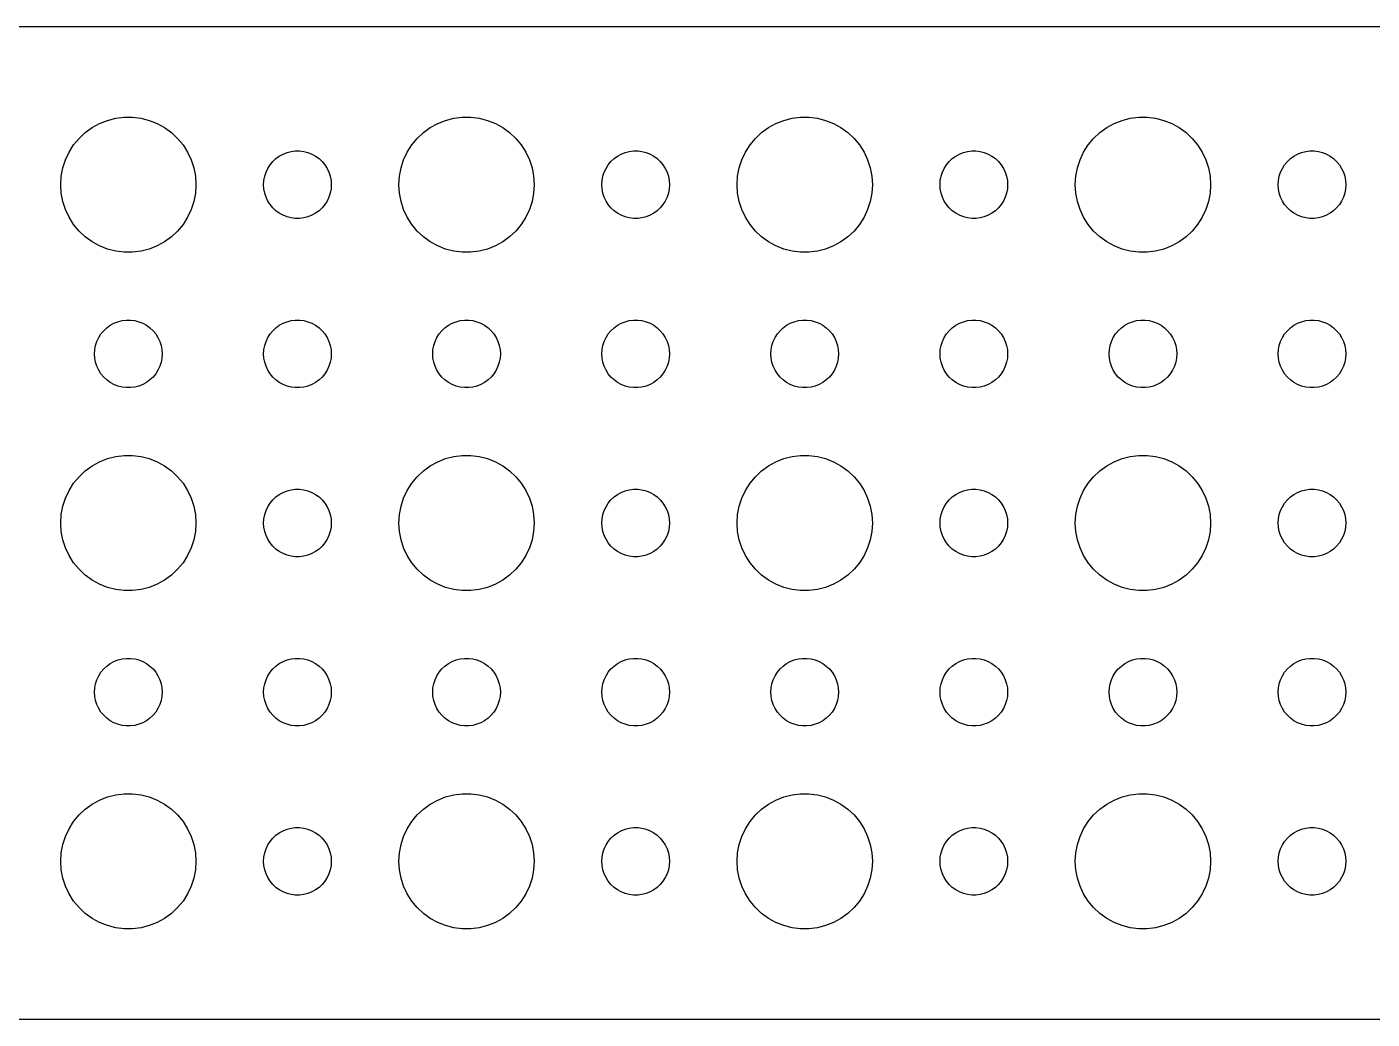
# Model space of a CAD drawing. Extents: x -112 to 112, y -22 to 22.
# Drawn here: x -4.5 to 55.2, y -22 to 22 of the extents above; entities that cross this region are included whole.
import ezdxf

# ---------------------------------------------------------------- set-up
doc = ezdxf.new("R2010")
doc.units = 0
doc.layers.get('0').update_dxf_attribs({"linetype": 'CONTINUOUS'})

msp = doc.modelspace()

# ---------------------------------------------------------------- linework, layer by layer
for points in [[(107, 21.997), (-107, 21.997)], [(-107, -21.997), (107, -21.997)]]:
    msp.add_lwpolyline(points)
for points in [[(-0.188372, 12.0059), (-0.562144, 12.0531), (-0.927051, 12.1468), (-1.27734, 12.2855), (-1.60748, 12.467), (-1.91227, 12.6885), (-2.18691, 12.9464), (-2.42705, 13.2366), (-2.62892, 13.5547), (-2.78933, 13.8956), (-2.90575, 14.2539), (-2.97634, 14.624), (-3, 15), (-2.97634, 15.376), (-2.90575, 15.7461), (-2.78933, 16.1044), (-2.62892, 16.4453), (-2.42705, 16.7634), (-2.18691, 17.0536), (-1.91227, 17.3115), (-1.60748, 17.533), (-1.27734, 17.7145), (-0.927051, 17.8532), (-0.562144, 17.9469), (-0.188372, 17.9941), (0.188372, 17.9941), (0.562144, 17.9469), (0.927051, 17.8532), (1.27734, 17.7145), (1.60748, 17.533), (1.91227, 17.3115), (2.18691, 17.0536), (2.42705, 16.7634), (2.62892, 16.4453), (2.78933, 16.1044), (2.90575, 15.7461), (2.97634, 15.376), (3, 15), (2.97634, 14.624), (2.90575, 14.2539), (2.78933, 13.8956), (2.62892, 13.5547), (2.42705, 13.2366), (2.18691, 12.9464), (1.91227, 12.6885), (1.60748, 12.467), (1.27734, 12.2855), (0.927051, 12.1468), (0.562144, 12.0531), (0.188372, 12.0059)], [(14.8116, 12.0059), (14.4379, 12.0531), (14.0729, 12.1468), (13.7227, 12.2855), (13.3925, 12.467), (13.0877, 12.6885), (12.8131, 12.9464), (12.5729, 13.2366), (12.3711, 13.5547), (12.2107, 13.8956), (12.0943, 14.2539), (12.0237, 14.624), (12, 15), (12.0237, 15.376), (12.0943, 15.7461), (12.2107, 16.1044), (12.3711, 16.4453), (12.5729, 16.7634), (12.8131, 17.0536), (13.0877, 17.3115), (13.3925, 17.533), (13.7227, 17.7145), (14.0729, 17.8532), (14.4379, 17.9469), (14.8116, 17.9941), (15.1884, 17.9941), (15.5621, 17.9469), (15.9271, 17.8532), (16.2773, 17.7145), (16.6075, 17.533), (16.9123, 17.3115), (17.1869, 17.0536), (17.4271, 16.7634), (17.6289, 16.4453), (17.7893, 16.1044), (17.9057, 15.7461), (17.9763, 15.376), (18, 15), (17.9763, 14.624), (17.9057, 14.2539), (17.7893, 13.8956), (17.6289, 13.5547), (17.4271, 13.2366), (17.1869, 12.9464), (16.9123, 12.6885), (16.6075, 12.467), (16.2773, 12.2855), (15.9271, 12.1468), (15.5621, 12.0531), (15.1884, 12.0059)], [(29.8116, 12.0059), (29.4379, 12.0531), (29.0729, 12.1468), (28.7227, 12.2855), (28.3925, 12.467), (28.0877, 12.6885), (27.8131, 12.9464), (27.5729, 13.2366), (27.3711, 13.5547), (27.2107, 13.8956), (27.0943, 14.2539), (27.0237, 14.624), (27, 15), (27.0237, 15.376), (27.0943, 15.7461), (27.2107, 16.1044), (27.3711, 16.4453), (27.5729, 16.7634), (27.8131, 17.0536), (28.0877, 17.3115), (28.3925, 17.533), (28.7227, 17.7145), (29.0729, 17.8532), (29.4379, 17.9469), (29.8116, 17.9941), (30.1884, 17.9941), (30.5621, 17.9469), (30.9271, 17.8532), (31.2773, 17.7145), (31.6075, 17.533), (31.9123, 17.3115), (32.1869, 17.0536), (32.4271, 16.7634), (32.6289, 16.4453), (32.7893, 16.1044), (32.9057, 15.7461), (32.9763, 15.376), (33, 15), (32.9763, 14.624), (32.9057, 14.2539), (32.7893, 13.8956), (32.6289, 13.5547), (32.4271, 13.2366), (32.1869, 12.9464), (31.9123, 12.6885), (31.6075, 12.467), (31.2773, 12.2855), (30.9271, 12.1468), (30.5621, 12.0531), (30.1884, 12.0059)], [(44.8116, 12.0059), (44.4379, 12.0531), (44.0729, 12.1468), (43.7227, 12.2855), (43.3925, 12.467), (43.0877, 12.6885), (42.8131, 12.9464), (42.5729, 13.2366), (42.3711, 13.5547), (42.2107, 13.8956), (42.0943, 14.2539), (42.0237, 14.624), (42, 15), (42.0237, 15.376), (42.0943, 15.7461), (42.2107, 16.1044), (42.3711, 16.4453), (42.5729, 16.7634), (42.8131, 17.0536), (43.0877, 17.3115), (43.3925, 17.533), (43.7227, 17.7145), (44.0729, 17.8532), (44.4379, 17.9469), (44.8116, 17.9941), (45.1884, 17.9941), (45.5621, 17.9469), (45.9271, 17.8532), (46.2773, 17.7145), (46.6075, 17.533), (46.9123, 17.3115), (47.1869, 17.0536), (47.4271, 16.7634), (47.6289, 16.4453), (47.7893, 16.1044), (47.9057, 15.7461), (47.9763, 15.376), (48, 15), (47.9763, 14.624), (47.9057, 14.2539), (47.7893, 13.8956), (47.6289, 13.5547), (47.4271, 13.2366), (47.1869, 12.9464), (46.9123, 12.6885), (46.6075, 12.467), (46.2773, 12.2855), (45.9271, 12.1468), (45.5621, 12.0531), (45.1884, 12.0059)], [(7.40581, 13.503), (7.21893, 13.5266), (7.03647, 13.5734), (6.86133, 13.6428), (6.69626, 13.7335), (6.54386, 13.8442), (6.40655, 13.9732), (6.28647, 14.1183), (6.18554, 14.2774), (6.10534, 14.4478), (6.04713, 14.627), (6.01183, 14.812), (6, 15), (6.01183, 15.188), (6.04713, 15.373), (6.10534, 15.5522), (6.18554, 15.7226), (6.28647, 15.8817), (6.40655, 16.0268), (6.54386, 16.1558), (6.69626, 16.2665), (6.86133, 16.3572), (7.03647, 16.4266), (7.21893, 16.4734), (7.40581, 16.497), (7.59419, 16.497), (7.78107, 16.4734), (7.96353, 16.4266), (8.13867, 16.3572), (8.30374, 16.2665), (8.45614, 16.1558), (8.59345, 16.0268), (8.71353, 15.8817), (8.81446, 15.7226), (8.89466, 15.5522), (8.95287, 15.373), (8.98817, 15.188), (9, 15), (8.98817, 14.812), (8.95287, 14.627), (8.89466, 14.4478), (8.81446, 14.2774), (8.71353, 14.1183), (8.59345, 13.9732), (8.45614, 13.8442), (8.30374, 13.7335), (8.13867, 13.6428), (7.96353, 13.5734), (7.78107, 13.5266), (7.59419, 13.503)], [(22.4058, 13.503), (22.2189, 13.5266), (22.0365, 13.5734), (21.8613, 13.6428), (21.6963, 13.7335), (21.5439, 13.8442), (21.4065, 13.9732), (21.2865, 14.1183), (21.1855, 14.2774), (21.1053, 14.4478), (21.0471, 14.627), (21.0118, 14.812), (21, 15), (21.0118, 15.188), (21.0471, 15.373), (21.1053, 15.5522), (21.1855, 15.7226), (21.2865, 15.8817), (21.4065, 16.0268), (21.5439, 16.1558), (21.6963, 16.2665), (21.8613, 16.3572), (22.0365, 16.4266), (22.2189, 16.4734), (22.4058, 16.497), (22.5942, 16.497), (22.7811, 16.4734), (22.9635, 16.4266), (23.1387, 16.3572), (23.3037, 16.2665), (23.4561, 16.1558), (23.5935, 16.0268), (23.7135, 15.8817), (23.8145, 15.7226), (23.8947, 15.5522), (23.9529, 15.373), (23.9882, 15.188), (24, 15), (23.9882, 14.812), (23.9529, 14.627), (23.8947, 14.4478), (23.8145, 14.2774), (23.7135, 14.1183), (23.5935, 13.9732), (23.4561, 13.8442), (23.3037, 13.7335), (23.1387, 13.6428), (22.9635, 13.5734), (22.7811, 13.5266), (22.5942, 13.503)], [(37.4058, 13.503), (37.2189, 13.5266), (37.0365, 13.5734), (36.8613, 13.6428), (36.6963, 13.7335), (36.5439, 13.8442), (36.4065, 13.9732), (36.2865, 14.1183), (36.1855, 14.2774), (36.1053, 14.4478), (36.0471, 14.627), (36.0118, 14.812), (36, 15), (36.0118, 15.188), (36.0471, 15.373), (36.1053, 15.5522), (36.1855, 15.7226), (36.2865, 15.8817), (36.4065, 16.0268), (36.5439, 16.1558), (36.6963, 16.2665), (36.8613, 16.3572), (37.0365, 16.4266), (37.2189, 16.4734), (37.4058, 16.497), (37.5942, 16.497), (37.7811, 16.4734), (37.9635, 16.4266), (38.1387, 16.3572), (38.3037, 16.2665), (38.4561, 16.1558), (38.5935, 16.0268), (38.7135, 15.8817), (38.8145, 15.7226), (38.8947, 15.5522), (38.9529, 15.373), (38.9882, 15.188), (39, 15), (38.9882, 14.812), (38.9529, 14.627), (38.8947, 14.4478), (38.8145, 14.2774), (38.7135, 14.1183), (38.5935, 13.9732), (38.4561, 13.8442), (38.3037, 13.7335), (38.1387, 13.6428), (37.9635, 13.5734), (37.7811, 13.5266), (37.5942, 13.503)], [(52.4058, 13.503), (52.2189, 13.5266), (52.0365, 13.5734), (51.8613, 13.6428), (51.6963, 13.7335), (51.5439, 13.8442), (51.4065, 13.9732), (51.2865, 14.1183), (51.1855, 14.2774), (51.1053, 14.4478), (51.0471, 14.627), (51.0118, 14.812), (51, 15), (51.0118, 15.188), (51.0471, 15.373), (51.1053, 15.5522), (51.1855, 15.7226), (51.2865, 15.8817), (51.4065, 16.0268), (51.5439, 16.1558), (51.6963, 16.2665), (51.8613, 16.3572), (52.0365, 16.4266), (52.2189, 16.4734), (52.4058, 16.497), (52.5942, 16.497), (52.7811, 16.4734), (52.9635, 16.4266), (53.1387, 16.3572), (53.3037, 16.2665), (53.4561, 16.1558), (53.5935, 16.0268), (53.7135, 15.8817), (53.8145, 15.7226), (53.8947, 15.5522), (53.9529, 15.373), (53.9882, 15.188), (54, 15), (53.9882, 14.812), (53.9529, 14.627), (53.8947, 14.4478), (53.8145, 14.2774), (53.7135, 14.1183), (53.5935, 13.9732), (53.4561, 13.8442), (53.3037, 13.7335), (53.1387, 13.6428), (52.9635, 13.5734), (52.7811, 13.5266), (52.5942, 13.503)], [(-0.094186, 6.00296), (-0.281072, 6.02657), (-0.463525, 6.07342), (-0.638669, 6.14276), (-0.80374, 6.23351), (-0.956136, 6.34423), (-1.09345, 6.47318), (-1.21353, 6.61832), (-1.31446, 6.77737), (-1.39466, 6.94781), (-1.45287, 7.12697), (-1.48817, 7.312), (-1.5, 7.5), (-1.48817, 7.688), (-1.45287, 7.87303), (-1.39466, 8.05219), (-1.31446, 8.22263), (-1.21353, 8.38168), (-1.09345, 8.52682), (-0.956136, 8.65577), (-0.80374, 8.76649), (-0.638669, 8.85724), (-0.463525, 8.92658), (-0.281072, 8.97343), (-0.094186, 8.99704), (0.094186, 8.99704), (0.281072, 8.97343), (0.463525, 8.92658), (0.638669, 8.85724), (0.80374, 8.76649), (0.956136, 8.65577), (1.09345, 8.52682), (1.21353, 8.38168), (1.31446, 8.22263), (1.39466, 8.05219), (1.45287, 7.87303), (1.48817, 7.688), (1.5, 7.5), (1.48817, 7.312), (1.45287, 7.12697), (1.39466, 6.94781), (1.31446, 6.77737), (1.21353, 6.61832), (1.09345, 6.47318), (0.956136, 6.34423), (0.80374, 6.23351), (0.638669, 6.14276), (0.463525, 6.07342), (0.281072, 6.02657), (0.094186, 6.00296)], [(7.40581, 6.00296), (7.21893, 6.02657), (7.03647, 6.07342), (6.86133, 6.14276), (6.69626, 6.23351), (6.54386, 6.34423), (6.40655, 6.47318), (6.28647, 6.61832), (6.18554, 6.77737), (6.10534, 6.94781), (6.04713, 7.12697), (6.01183, 7.312), (6, 7.5), (6.01183, 7.688), (6.04713, 7.87303), (6.10534, 8.05219), (6.18554, 8.22263), (6.28647, 8.38168), (6.40655, 8.52682), (6.54386, 8.65577), (6.69626, 8.76649), (6.86133, 8.85724), (7.03647, 8.92658), (7.21893, 8.97343), (7.40581, 8.99704), (7.59419, 8.99704), (7.78107, 8.97343), (7.96353, 8.92658), (8.13867, 8.85724), (8.30374, 8.76649), (8.45614, 8.65577), (8.59345, 8.52682), (8.71353, 8.38168), (8.81446, 8.22263), (8.89466, 8.05219), (8.95287, 7.87303), (8.98817, 7.688), (9, 7.5), (8.98817, 7.312), (8.95287, 7.12697), (8.89466, 6.94781), (8.81446, 6.77737), (8.71353, 6.61832), (8.59345, 6.47318), (8.45614, 6.34423), (8.30374, 6.23351), (8.13867, 6.14276), (7.96353, 6.07342), (7.78107, 6.02657), (7.59419, 6.00296)], [(14.9058, 6.00296), (14.7189, 6.02657), (14.5365, 6.07342), (14.3613, 6.14276), (14.1963, 6.23351), (14.0439, 6.34423), (13.9065, 6.47318), (13.7865, 6.61832), (13.6855, 6.77737), (13.6053, 6.94781), (13.5471, 7.12697), (13.5118, 7.312), (13.5, 7.5), (13.5118, 7.688), (13.5471, 7.87303), (13.6053, 8.05219), (13.6855, 8.22263), (13.7865, 8.38168), (13.9065, 8.52682), (14.0439, 8.65577), (14.1963, 8.76649), (14.3613, 8.85724), (14.5365, 8.92658), (14.7189, 8.97343), (14.9058, 8.99704), (15.0942, 8.99704), (15.2811, 8.97343), (15.4635, 8.92658), (15.6387, 8.85724), (15.8037, 8.76649), (15.9561, 8.65577), (16.0935, 8.52682), (16.2135, 8.38168), (16.3145, 8.22263), (16.3947, 8.05219), (16.4529, 7.87303), (16.4882, 7.688), (16.5, 7.5), (16.4882, 7.312), (16.4529, 7.12697), (16.3947, 6.94781), (16.3145, 6.77737), (16.2135, 6.61832), (16.0935, 6.47318), (15.9561, 6.34423), (15.8037, 6.23351), (15.6387, 6.14276), (15.4635, 6.07342), (15.2811, 6.02657), (15.0942, 6.00296)], [(22.4058, 6.00296), (22.2189, 6.02657), (22.0365, 6.07342), (21.8613, 6.14276), (21.6963, 6.23351), (21.5439, 6.34423), (21.4065, 6.47318), (21.2865, 6.61832), (21.1855, 6.77737), (21.1053, 6.94781), (21.0471, 7.12697), (21.0118, 7.312), (21, 7.5), (21.0118, 7.688), (21.0471, 7.87303), (21.1053, 8.05219), (21.1855, 8.22263), (21.2865, 8.38168), (21.4065, 8.52682), (21.5439, 8.65577), (21.6963, 8.76649), (21.8613, 8.85724), (22.0365, 8.92658), (22.2189, 8.97343), (22.4058, 8.99704), (22.5942, 8.99704), (22.7811, 8.97343), (22.9635, 8.92658), (23.1387, 8.85724), (23.3037, 8.76649), (23.4561, 8.65577), (23.5935, 8.52682), (23.7135, 8.38168), (23.8145, 8.22263), (23.8947, 8.05219), (23.9529, 7.87303), (23.9882, 7.688), (24, 7.5), (23.9882, 7.312), (23.9529, 7.12697), (23.8947, 6.94781), (23.8145, 6.77737), (23.7135, 6.61832), (23.5935, 6.47318), (23.4561, 6.34423), (23.3037, 6.23351), (23.1387, 6.14276), (22.9635, 6.07342), (22.7811, 6.02657), (22.5942, 6.00296)], [(29.9058, 6.00296), (29.7189, 6.02657), (29.5365, 6.07342), (29.3613, 6.14276), (29.1963, 6.23351), (29.0439, 6.34423), (28.9065, 6.47318), (28.7865, 6.61832), (28.6855, 6.77737), (28.6053, 6.94781), (28.5471, 7.12697), (28.5118, 7.312), (28.5, 7.5), (28.5118, 7.688), (28.5471, 7.87303), (28.6053, 8.05219), (28.6855, 8.22263), (28.7865, 8.38168), (28.9065, 8.52682), (29.0439, 8.65577), (29.1963, 8.76649), (29.3613, 8.85724), (29.5365, 8.92658), (29.7189, 8.97343), (29.9058, 8.99704), (30.0942, 8.99704), (30.2811, 8.97343), (30.4635, 8.92658), (30.6387, 8.85724), (30.8037, 8.76649), (30.9561, 8.65577), (31.0935, 8.52682), (31.2135, 8.38168), (31.3145, 8.22263), (31.3947, 8.05219), (31.4529, 7.87303), (31.4882, 7.688), (31.5, 7.5), (31.4882, 7.312), (31.4529, 7.12697), (31.3947, 6.94781), (31.3145, 6.77737), (31.2135, 6.61832), (31.0935, 6.47318), (30.9561, 6.34423), (30.8037, 6.23351), (30.6387, 6.14276), (30.4635, 6.07342), (30.2811, 6.02657), (30.0942, 6.00296)], [(37.4058, 6.00296), (37.2189, 6.02657), (37.0365, 6.07342), (36.8613, 6.14276), (36.6963, 6.23351), (36.5439, 6.34423), (36.4065, 6.47318), (36.2865, 6.61832), (36.1855, 6.77737), (36.1053, 6.94781), (36.0471, 7.12697), (36.0118, 7.312), (36, 7.5), (36.0118, 7.688), (36.0471, 7.87303), (36.1053, 8.05219), (36.1855, 8.22263), (36.2865, 8.38168), (36.4065, 8.52682), (36.5439, 8.65577), (36.6963, 8.76649), (36.8613, 8.85724), (37.0365, 8.92658), (37.2189, 8.97343), (37.4058, 8.99704), (37.5942, 8.99704), (37.7811, 8.97343), (37.9635, 8.92658), (38.1387, 8.85724), (38.3037, 8.76649), (38.4561, 8.65577), (38.5935, 8.52682), (38.7135, 8.38168), (38.8145, 8.22263), (38.8947, 8.05219), (38.9529, 7.87303), (38.9882, 7.688), (39, 7.5), (38.9882, 7.312), (38.9529, 7.12697), (38.8947, 6.94781), (38.8145, 6.77737), (38.7135, 6.61832), (38.5935, 6.47318), (38.4561, 6.34423), (38.3037, 6.23351), (38.1387, 6.14276), (37.9635, 6.07342), (37.7811, 6.02657), (37.5942, 6.00296)], [(44.9058, 6.00296), (44.7189, 6.02657), (44.5365, 6.07342), (44.3613, 6.14276), (44.1963, 6.23351), (44.0439, 6.34423), (43.9065, 6.47318), (43.7865, 6.61832), (43.6855, 6.77737), (43.6053, 6.94781), (43.5471, 7.12697), (43.5118, 7.312), (43.5, 7.5), (43.5118, 7.688), (43.5471, 7.87303), (43.6053, 8.05219), (43.6855, 8.22263), (43.7865, 8.38168), (43.9065, 8.52682), (44.0439, 8.65577), (44.1963, 8.76649), (44.3613, 8.85724), (44.5365, 8.92658), (44.7189, 8.97343), (44.9058, 8.99704), (45.0942, 8.99704), (45.2811, 8.97343), (45.4635, 8.92658), (45.6387, 8.85724), (45.8037, 8.76649), (45.9561, 8.65577), (46.0935, 8.52682), (46.2135, 8.38168), (46.3145, 8.22263), (46.3947, 8.05219), (46.4529, 7.87303), (46.4882, 7.688), (46.5, 7.5), (46.4882, 7.312), (46.4529, 7.12697), (46.3947, 6.94781), (46.3145, 6.77737), (46.2135, 6.61832), (46.0935, 6.47318), (45.9561, 6.34423), (45.8037, 6.23351), (45.6387, 6.14276), (45.4635, 6.07342), (45.2811, 6.02657), (45.0942, 6.00296)], [(52.4058, 6.00296), (52.2189, 6.02657), (52.0365, 6.07342), (51.8613, 6.14276), (51.6963, 6.23351), (51.5439, 6.34423), (51.4065, 6.47318), (51.2865, 6.61832), (51.1855, 6.77737), (51.1053, 6.94781), (51.0471, 7.12697), (51.0118, 7.312), (51, 7.5), (51.0118, 7.688), (51.0471, 7.87303), (51.1053, 8.05219), (51.1855, 8.22263), (51.2865, 8.38168), (51.4065, 8.52682), (51.5439, 8.65577), (51.6963, 8.76649), (51.8613, 8.85724), (52.0365, 8.92658), (52.2189, 8.97343), (52.4058, 8.99704), (52.5942, 8.99704), (52.7811, 8.97343), (52.9635, 8.92658), (53.1387, 8.85724), (53.3037, 8.76649), (53.4561, 8.65577), (53.5935, 8.52682), (53.7135, 8.38168), (53.8145, 8.22263), (53.8947, 8.05219), (53.9529, 7.87303), (53.9882, 7.688), (54, 7.5), (53.9882, 7.312), (53.9529, 7.12697), (53.8947, 6.94781), (53.8145, 6.77737), (53.7135, 6.61832), (53.5935, 6.47318), (53.4561, 6.34423), (53.3037, 6.23351), (53.1387, 6.14276), (52.9635, 6.07342), (52.7811, 6.02657), (52.5942, 6.00296)], [(-0.188372, -2.99408), (-0.562144, -2.94686), (-0.927051, -2.85317), (-1.27734, -2.71448), (-1.60748, -2.53298), (-1.91227, -2.31154), (-2.18691, -2.05364), (-2.42705, -1.76336), (-2.62892, -1.44526), (-2.78933, -1.10437), (-2.90575, -0.74607), (-2.97634, -0.376), (-3, 0), (-2.97634, 0.376), (-2.90575, 0.74607), (-2.78933, 1.10437), (-2.62892, 1.44526), (-2.42705, 1.76336), (-2.18691, 2.05364), (-1.91227, 2.31154), (-1.60748, 2.53298), (-1.27734, 2.71448), (-0.927051, 2.85317), (-0.562144, 2.94686), (-0.188372, 2.99408), (0.188372, 2.99408), (0.562144, 2.94686), (0.927051, 2.85317), (1.27734, 2.71448), (1.60748, 2.53298), (1.91227, 2.31154), (2.18691, 2.05364), (2.42705, 1.76336), (2.62892, 1.44526), (2.78933, 1.10437), (2.90575, 0.74607), (2.97634, 0.376), (3, 0), (2.97634, -0.376), (2.90575, -0.74607), (2.78933, -1.10437), (2.62892, -1.44526), (2.42705, -1.76336), (2.18691, -2.05364), (1.91227, -2.31154), (1.60748, -2.53298), (1.27734, -2.71448), (0.927051, -2.85317), (0.562144, -2.94686), (0.188372, -2.99408)], [(14.8116, -2.99408), (14.4379, -2.94686), (14.0729, -2.85317), (13.7227, -2.71448), (13.3925, -2.53298), (13.0877, -2.31154), (12.8131, -2.05364), (12.5729, -1.76336), (12.3711, -1.44526), (12.2107, -1.10437), (12.0943, -0.74607), (12.0237, -0.376), (12, 0), (12.0237, 0.376), (12.0943, 0.74607), (12.2107, 1.10437), (12.3711, 1.44526), (12.5729, 1.76336), (12.8131, 2.05364), (13.0877, 2.31154), (13.3925, 2.53298), (13.7227, 2.71448), (14.0729, 2.85317), (14.4379, 2.94686), (14.8116, 2.99408), (15.1884, 2.99408), (15.5621, 2.94686), (15.9271, 2.85317), (16.2773, 2.71448), (16.6075, 2.53298), (16.9123, 2.31154), (17.1869, 2.05364), (17.4271, 1.76336), (17.6289, 1.44526), (17.7893, 1.10437), (17.9057, 0.74607), (17.9763, 0.376), (18, 0), (17.9763, -0.376), (17.9057, -0.74607), (17.7893, -1.10437), (17.6289, -1.44526), (17.4271, -1.76336), (17.1869, -2.05364), (16.9123, -2.31154), (16.6075, -2.53298), (16.2773, -2.71448), (15.9271, -2.85317), (15.5621, -2.94686), (15.1884, -2.99408)], [(29.8116, -2.99408), (29.4379, -2.94686), (29.0729, -2.85317), (28.7227, -2.71448), (28.3925, -2.53298), (28.0877, -2.31154), (27.8131, -2.05364), (27.5729, -1.76336), (27.3711, -1.44526), (27.2107, -1.10437), (27.0943, -0.74607), (27.0237, -0.376), (27, 0), (27.0237, 0.376), (27.0943, 0.74607), (27.2107, 1.10437), (27.3711, 1.44526), (27.5729, 1.76336), (27.8131, 2.05364), (28.0877, 2.31154), (28.3925, 2.53298), (28.7227, 2.71448), (29.0729, 2.85317), (29.4379, 2.94686), (29.8116, 2.99408), (30.1884, 2.99408), (30.5621, 2.94686), (30.9271, 2.85317), (31.2773, 2.71448), (31.6075, 2.53298), (31.9123, 2.31154), (32.1869, 2.05364), (32.4271, 1.76336), (32.6289, 1.44526), (32.7893, 1.10437), (32.9057, 0.74607), (32.9763, 0.376), (33, 0), (32.9763, -0.376), (32.9057, -0.74607), (32.7893, -1.10437), (32.6289, -1.44526), (32.4271, -1.76336), (32.1869, -2.05364), (31.9123, -2.31154), (31.6075, -2.53298), (31.2773, -2.71448), (30.9271, -2.85317), (30.5621, -2.94686), (30.1884, -2.99408)], [(44.8116, -2.99408), (44.4379, -2.94686), (44.0729, -2.85317), (43.7227, -2.71448), (43.3925, -2.53298), (43.0877, -2.31154), (42.8131, -2.05364), (42.5729, -1.76336), (42.3711, -1.44526), (42.2107, -1.10437), (42.0943, -0.74607), (42.0237, -0.376), (42, 0), (42.0237, 0.376), (42.0943, 0.74607), (42.2107, 1.10437), (42.3711, 1.44526), (42.5729, 1.76336), (42.8131, 2.05364), (43.0877, 2.31154), (43.3925, 2.53298), (43.7227, 2.71448), (44.0729, 2.85317), (44.4379, 2.94686), (44.8116, 2.99408), (45.1884, 2.99408), (45.5621, 2.94686), (45.9271, 2.85317), (46.2773, 2.71448), (46.6075, 2.53298), (46.9123, 2.31154), (47.1869, 2.05364), (47.4271, 1.76336), (47.6289, 1.44526), (47.7893, 1.10437), (47.9057, 0.74607), (47.9763, 0.376), (48, 0), (47.9763, -0.376), (47.9057, -0.74607), (47.7893, -1.10437), (47.6289, -1.44526), (47.4271, -1.76336), (47.1869, -2.05364), (46.9123, -2.31154), (46.6075, -2.53298), (46.2773, -2.71448), (45.9271, -2.85317), (45.5621, -2.94686), (45.1884, -2.99408)], [(7.40581, -1.49704), (7.21893, -1.47343), (7.03647, -1.42658), (6.86133, -1.35724), (6.69626, -1.26649), (6.54386, -1.15577), (6.40655, -1.02682), (6.28647, -0.881678), (6.18554, -0.722631), (6.10534, -0.552187), (6.04713, -0.373035), (6.01183, -0.188), (6, 0), (6.01183, 0.188), (6.04713, 0.373035), (6.10534, 0.552187), (6.18554, 0.722631), (6.28647, 0.881678), (6.40655, 1.02682), (6.54386, 1.15577), (6.69626, 1.26649), (6.86133, 1.35724), (7.03647, 1.42658), (7.21893, 1.47343), (7.40581, 1.49704), (7.59419, 1.49704), (7.78107, 1.47343), (7.96353, 1.42658), (8.13867, 1.35724), (8.30374, 1.26649), (8.45614, 1.15577), (8.59345, 1.02682), (8.71353, 0.881678), (8.81446, 0.722631), (8.89466, 0.552187), (8.95287, 0.373035), (8.98817, 0.188), (9, 0), (8.98817, -0.188), (8.95287, -0.373035), (8.89466, -0.552187), (8.81446, -0.722631), (8.71353, -0.881678), (8.59345, -1.02682), (8.45614, -1.15577), (8.30374, -1.26649), (8.13867, -1.35724), (7.96353, -1.42658), (7.78107, -1.47343), (7.59419, -1.49704)], [(22.4058, -1.49704), (22.2189, -1.47343), (22.0365, -1.42658), (21.8613, -1.35724), (21.6963, -1.26649), (21.5439, -1.15577), (21.4065, -1.02682), (21.2865, -0.881678), (21.1855, -0.722631), (21.1053, -0.552187), (21.0471, -0.373035), (21.0118, -0.188), (21, 0), (21.0118, 0.188), (21.0471, 0.373035), (21.1053, 0.552187), (21.1855, 0.722631), (21.2865, 0.881678), (21.4065, 1.02682), (21.5439, 1.15577), (21.6963, 1.26649), (21.8613, 1.35724), (22.0365, 1.42658), (22.2189, 1.47343), (22.4058, 1.49704), (22.5942, 1.49704), (22.7811, 1.47343), (22.9635, 1.42658), (23.1387, 1.35724), (23.3037, 1.26649), (23.4561, 1.15577), (23.5935, 1.02682), (23.7135, 0.881678), (23.8145, 0.722631), (23.8947, 0.552187), (23.9529, 0.373035), (23.9882, 0.188), (24, 0), (23.9882, -0.188), (23.9529, -0.373035), (23.8947, -0.552187), (23.8145, -0.722631), (23.7135, -0.881678), (23.5935, -1.02682), (23.4561, -1.15577), (23.3037, -1.26649), (23.1387, -1.35724), (22.9635, -1.42658), (22.7811, -1.47343), (22.5942, -1.49704)], [(37.4058, -1.49704), (37.2189, -1.47343), (37.0365, -1.42658), (36.8613, -1.35724), (36.6963, -1.26649), (36.5439, -1.15577), (36.4065, -1.02682), (36.2865, -0.881678), (36.1855, -0.722631), (36.1053, -0.552187), (36.0471, -0.373035), (36.0118, -0.188), (36, 0), (36.0118, 0.188), (36.0471, 0.373035), (36.1053, 0.552187), (36.1855, 0.722631), (36.2865, 0.881678), (36.4065, 1.02682), (36.5439, 1.15577), (36.6963, 1.26649), (36.8613, 1.35724), (37.0365, 1.42658), (37.2189, 1.47343), (37.4058, 1.49704), (37.5942, 1.49704), (37.7811, 1.47343), (37.9635, 1.42658), (38.1387, 1.35724), (38.3037, 1.26649), (38.4561, 1.15577), (38.5935, 1.02682), (38.7135, 0.881678), (38.8145, 0.722631), (38.8947, 0.552187), (38.9529, 0.373035), (38.9882, 0.188), (39, 0), (38.9882, -0.188), (38.9529, -0.373035), (38.8947, -0.552187), (38.8145, -0.722631), (38.7135, -0.881678), (38.5935, -1.02682), (38.4561, -1.15577), (38.3037, -1.26649), (38.1387, -1.35724), (37.9635, -1.42658), (37.7811, -1.47343), (37.5942, -1.49704)], [(52.4058, -1.49704), (52.2189, -1.47343), (52.0365, -1.42658), (51.8613, -1.35724), (51.6963, -1.26649), (51.5439, -1.15577), (51.4065, -1.02682), (51.2865, -0.881678), (51.1855, -0.722631), (51.1053, -0.552187), (51.0471, -0.373035), (51.0118, -0.188), (51, 0), (51.0118, 0.188), (51.0471, 0.373035), (51.1053, 0.552187), (51.1855, 0.722631), (51.2865, 0.881678), (51.4065, 1.02682), (51.5439, 1.15577), (51.6963, 1.26649), (51.8613, 1.35724), (52.0365, 1.42658), (52.2189, 1.47343), (52.4058, 1.49704), (52.5942, 1.49704), (52.7811, 1.47343), (52.9635, 1.42658), (53.1387, 1.35724), (53.3037, 1.26649), (53.4561, 1.15577), (53.5935, 1.02682), (53.7135, 0.881678), (53.8145, 0.722631), (53.8947, 0.552187), (53.9529, 0.373035), (53.9882, 0.188), (54, 0), (53.9882, -0.188), (53.9529, -0.373035), (53.8947, -0.552187), (53.8145, -0.722631), (53.7135, -0.881678), (53.5935, -1.02682), (53.4561, -1.15577), (53.3037, -1.26649), (53.1387, -1.35724), (52.9635, -1.42658), (52.7811, -1.47343), (52.5942, -1.49704)], [(-0.094186, -8.99704), (-0.281072, -8.97343), (-0.463525, -8.92658), (-0.638669, -8.85724), (-0.80374, -8.76649), (-0.956136, -8.65577), (-1.09345, -8.52682), (-1.21353, -8.38168), (-1.31446, -8.22263), (-1.39466, -8.05219), (-1.45287, -7.87303), (-1.48817, -7.688), (-1.5, -7.5), (-1.48817, -7.312), (-1.45287, -7.12697), (-1.39466, -6.94781), (-1.31446, -6.77737), (-1.21353, -6.61832), (-1.09345, -6.47318), (-0.956136, -6.34423), (-0.80374, -6.23351), (-0.638669, -6.14276), (-0.463525, -6.07342), (-0.281072, -6.02657), (-0.094186, -6.00296), (0.094186, -6.00296), (0.281072, -6.02657), (0.463525, -6.07342), (0.638669, -6.14276), (0.80374, -6.23351), (0.956136, -6.34423), (1.09345, -6.47318), (1.21353, -6.61832), (1.31446, -6.77737), (1.39466, -6.94781), (1.45287, -7.12697), (1.48817, -7.312), (1.5, -7.5), (1.48817, -7.688), (1.45287, -7.87303), (1.39466, -8.05219), (1.31446, -8.22263), (1.21353, -8.38168), (1.09345, -8.52682), (0.956136, -8.65577), (0.80374, -8.76649), (0.638669, -8.85724), (0.463525, -8.92658), (0.281072, -8.97343), (0.094186, -8.99704)], [(7.40581, -8.99704), (7.21893, -8.97343), (7.03647, -8.92658), (6.86133, -8.85724), (6.69626, -8.76649), (6.54386, -8.65577), (6.40655, -8.52682), (6.28647, -8.38168), (6.18554, -8.22263), (6.10534, -8.05219), (6.04713, -7.87303), (6.01183, -7.688), (6, -7.5), (6.01183, -7.312), (6.04713, -7.12697), (6.10534, -6.94781), (6.18554, -6.77737), (6.28647, -6.61832), (6.40655, -6.47318), (6.54386, -6.34423), (6.69626, -6.23351), (6.86133, -6.14276), (7.03647, -6.07342), (7.21893, -6.02657), (7.40581, -6.00296), (7.59419, -6.00296), (7.78107, -6.02657), (7.96353, -6.07342), (8.13867, -6.14276), (8.30374, -6.23351), (8.45614, -6.34423), (8.59345, -6.47318), (8.71353, -6.61832), (8.81446, -6.77737), (8.89466, -6.94781), (8.95287, -7.12697), (8.98817, -7.312), (9, -7.5), (8.98817, -7.688), (8.95287, -7.87303), (8.89466, -8.05219), (8.81446, -8.22263), (8.71353, -8.38168), (8.59345, -8.52682), (8.45614, -8.65577), (8.30374, -8.76649), (8.13867, -8.85724), (7.96353, -8.92658), (7.78107, -8.97343), (7.59419, -8.99704)], [(14.9058, -8.99704), (14.7189, -8.97343), (14.5365, -8.92658), (14.3613, -8.85724), (14.1963, -8.76649), (14.0439, -8.65577), (13.9065, -8.52682), (13.7865, -8.38168), (13.6855, -8.22263), (13.6053, -8.05219), (13.5471, -7.87303), (13.5118, -7.688), (13.5, -7.5), (13.5118, -7.312), (13.5471, -7.12697), (13.6053, -6.94781), (13.6855, -6.77737), (13.7865, -6.61832), (13.9065, -6.47318), (14.0439, -6.34423), (14.1963, -6.23351), (14.3613, -6.14276), (14.5365, -6.07342), (14.7189, -6.02657), (14.9058, -6.00296), (15.0942, -6.00296), (15.2811, -6.02657), (15.4635, -6.07342), (15.6387, -6.14276), (15.8037, -6.23351), (15.9561, -6.34423), (16.0935, -6.47318), (16.2135, -6.61832), (16.3145, -6.77737), (16.3947, -6.94781), (16.4529, -7.12697), (16.4882, -7.312), (16.5, -7.5), (16.4882, -7.688), (16.4529, -7.87303), (16.3947, -8.05219), (16.3145, -8.22263), (16.2135, -8.38168), (16.0935, -8.52682), (15.9561, -8.65577), (15.8037, -8.76649), (15.6387, -8.85724), (15.4635, -8.92658), (15.2811, -8.97343), (15.0942, -8.99704)], [(22.4058, -8.99704), (22.2189, -8.97343), (22.0365, -8.92658), (21.8613, -8.85724), (21.6963, -8.76649), (21.5439, -8.65577), (21.4065, -8.52682), (21.2865, -8.38168), (21.1855, -8.22263), (21.1053, -8.05219), (21.0471, -7.87303), (21.0118, -7.688), (21, -7.5), (21.0118, -7.312), (21.0471, -7.12697), (21.1053, -6.94781), (21.1855, -6.77737), (21.2865, -6.61832), (21.4065, -6.47318), (21.5439, -6.34423), (21.6963, -6.23351), (21.8613, -6.14276), (22.0365, -6.07342), (22.2189, -6.02657), (22.4058, -6.00296), (22.5942, -6.00296), (22.7811, -6.02657), (22.9635, -6.07342), (23.1387, -6.14276), (23.3037, -6.23351), (23.4561, -6.34423), (23.5935, -6.47318), (23.7135, -6.61832), (23.8145, -6.77737), (23.8947, -6.94781), (23.9529, -7.12697), (23.9882, -7.312), (24, -7.5), (23.9882, -7.688), (23.9529, -7.87303), (23.8947, -8.05219), (23.8145, -8.22263), (23.7135, -8.38168), (23.5935, -8.52682), (23.4561, -8.65577), (23.3037, -8.76649), (23.1387, -8.85724), (22.9635, -8.92658), (22.7811, -8.97343), (22.5942, -8.99704)], [(29.9058, -8.99704), (29.7189, -8.97343), (29.5365, -8.92658), (29.3613, -8.85724), (29.1963, -8.76649), (29.0439, -8.65577), (28.9065, -8.52682), (28.7865, -8.38168), (28.6855, -8.22263), (28.6053, -8.05219), (28.5471, -7.87303), (28.5118, -7.688), (28.5, -7.5), (28.5118, -7.312), (28.5471, -7.12697), (28.6053, -6.94781), (28.6855, -6.77737), (28.7865, -6.61832), (28.9065, -6.47318), (29.0439, -6.34423), (29.1963, -6.23351), (29.3613, -6.14276), (29.5365, -6.07342), (29.7189, -6.02657), (29.9058, -6.00296), (30.0942, -6.00296), (30.2811, -6.02657), (30.4635, -6.07342), (30.6387, -6.14276), (30.8037, -6.23351), (30.9561, -6.34423), (31.0935, -6.47318), (31.2135, -6.61832), (31.3145, -6.77737), (31.3947, -6.94781), (31.4529, -7.12697), (31.4882, -7.312), (31.5, -7.5), (31.4882, -7.688), (31.4529, -7.87303), (31.3947, -8.05219), (31.3145, -8.22263), (31.2135, -8.38168), (31.0935, -8.52682), (30.9561, -8.65577), (30.8037, -8.76649), (30.6387, -8.85724), (30.4635, -8.92658), (30.2811, -8.97343), (30.0942, -8.99704)], [(37.4058, -8.99704), (37.2189, -8.97343), (37.0365, -8.92658), (36.8613, -8.85724), (36.6963, -8.76649), (36.5439, -8.65577), (36.4065, -8.52682), (36.2865, -8.38168), (36.1855, -8.22263), (36.1053, -8.05219), (36.0471, -7.87303), (36.0118, -7.688), (36, -7.5), (36.0118, -7.312), (36.0471, -7.12697), (36.1053, -6.94781), (36.1855, -6.77737), (36.2865, -6.61832), (36.4065, -6.47318), (36.5439, -6.34423), (36.6963, -6.23351), (36.8613, -6.14276), (37.0365, -6.07342), (37.2189, -6.02657), (37.4058, -6.00296), (37.5942, -6.00296), (37.7811, -6.02657), (37.9635, -6.07342), (38.1387, -6.14276), (38.3037, -6.23351), (38.4561, -6.34423), (38.5935, -6.47318), (38.7135, -6.61832), (38.8145, -6.77737), (38.8947, -6.94781), (38.9529, -7.12697), (38.9882, -7.312), (39, -7.5), (38.9882, -7.688), (38.9529, -7.87303), (38.8947, -8.05219), (38.8145, -8.22263), (38.7135, -8.38168), (38.5935, -8.52682), (38.4561, -8.65577), (38.3037, -8.76649), (38.1387, -8.85724), (37.9635, -8.92658), (37.7811, -8.97343), (37.5942, -8.99704)], [(44.9058, -8.99704), (44.7189, -8.97343), (44.5365, -8.92658), (44.3613, -8.85724), (44.1963, -8.76649), (44.0439, -8.65577), (43.9065, -8.52682), (43.7865, -8.38168), (43.6855, -8.22263), (43.6053, -8.05219), (43.5471, -7.87303), (43.5118, -7.688), (43.5, -7.5), (43.5118, -7.312), (43.5471, -7.12697), (43.6053, -6.94781), (43.6855, -6.77737), (43.7865, -6.61832), (43.9065, -6.47318), (44.0439, -6.34423), (44.1963, -6.23351), (44.3613, -6.14276), (44.5365, -6.07342), (44.7189, -6.02657), (44.9058, -6.00296), (45.0942, -6.00296), (45.2811, -6.02657), (45.4635, -6.07342), (45.6387, -6.14276), (45.8037, -6.23351), (45.9561, -6.34423), (46.0935, -6.47318), (46.2135, -6.61832), (46.3145, -6.77737), (46.3947, -6.94781), (46.4529, -7.12697), (46.4882, -7.312), (46.5, -7.5), (46.4882, -7.688), (46.4529, -7.87303), (46.3947, -8.05219), (46.3145, -8.22263), (46.2135, -8.38168), (46.0935, -8.52682), (45.9561, -8.65577), (45.8037, -8.76649), (45.6387, -8.85724), (45.4635, -8.92658), (45.2811, -8.97343), (45.0942, -8.99704)], [(52.4058, -8.99704), (52.2189, -8.97343), (52.0365, -8.92658), (51.8613, -8.85724), (51.6963, -8.76649), (51.5439, -8.65577), (51.4065, -8.52682), (51.2865, -8.38168), (51.1855, -8.22263), (51.1053, -8.05219), (51.0471, -7.87303), (51.0118, -7.688), (51, -7.5), (51.0118, -7.312), (51.0471, -7.12697), (51.1053, -6.94781), (51.1855, -6.77737), (51.2865, -6.61832), (51.4065, -6.47318), (51.5439, -6.34423), (51.6963, -6.23351), (51.8613, -6.14276), (52.0365, -6.07342), (52.2189, -6.02657), (52.4058, -6.00296), (52.5942, -6.00296), (52.7811, -6.02657), (52.9635, -6.07342), (53.1387, -6.14276), (53.3037, -6.23351), (53.4561, -6.34423), (53.5935, -6.47318), (53.7135, -6.61832), (53.8145, -6.77737), (53.8947, -6.94781), (53.9529, -7.12697), (53.9882, -7.312), (54, -7.5), (53.9882, -7.688), (53.9529, -7.87303), (53.8947, -8.05219), (53.8145, -8.22263), (53.7135, -8.38168), (53.5935, -8.52682), (53.4561, -8.65577), (53.3037, -8.76649), (53.1387, -8.85724), (52.9635, -8.92658), (52.7811, -8.97343), (52.5942, -8.99704)], [(-0.188372, -17.9941), (-0.562144, -17.9469), (-0.927051, -17.8532), (-1.27734, -17.7145), (-1.60748, -17.533), (-1.91227, -17.3115), (-2.18691, -17.0536), (-2.42705, -16.7634), (-2.62892, -16.4453), (-2.78933, -16.1044), (-2.90575, -15.7461), (-2.97634, -15.376), (-3, -15), (-2.97634, -14.624), (-2.90575, -14.2539), (-2.78933, -13.8956), (-2.62892, -13.5547), (-2.42705, -13.2366), (-2.18691, -12.9464), (-1.91227, -12.6885), (-1.60748, -12.467), (-1.27734, -12.2855), (-0.927051, -12.1468), (-0.562144, -12.0531), (-0.188372, -12.0059), (0.188372, -12.0059), (0.562144, -12.0531), (0.927051, -12.1468), (1.27734, -12.2855), (1.60748, -12.467), (1.91227, -12.6885), (2.18691, -12.9464), (2.42705, -13.2366), (2.62892, -13.5547), (2.78933, -13.8956), (2.90575, -14.2539), (2.97634, -14.624), (3, -15), (2.97634, -15.376), (2.90575, -15.7461), (2.78933, -16.1044), (2.62892, -16.4453), (2.42705, -16.7634), (2.18691, -17.0536), (1.91227, -17.3115), (1.60748, -17.533), (1.27734, -17.7145), (0.927051, -17.8532), (0.562144, -17.9469), (0.188372, -17.9941)], [(14.8116, -17.9941), (14.4379, -17.9469), (14.0729, -17.8532), (13.7227, -17.7145), (13.3925, -17.533), (13.0877, -17.3115), (12.8131, -17.0536), (12.5729, -16.7634), (12.3711, -16.4453), (12.2107, -16.1044), (12.0943, -15.7461), (12.0237, -15.376), (12, -15), (12.0237, -14.624), (12.0943, -14.2539), (12.2107, -13.8956), (12.3711, -13.5547), (12.5729, -13.2366), (12.8131, -12.9464), (13.0877, -12.6885), (13.3925, -12.467), (13.7227, -12.2855), (14.0729, -12.1468), (14.4379, -12.0531), (14.8116, -12.0059), (15.1884, -12.0059), (15.5621, -12.0531), (15.9271, -12.1468), (16.2773, -12.2855), (16.6075, -12.467), (16.9123, -12.6885), (17.1869, -12.9464), (17.4271, -13.2366), (17.6289, -13.5547), (17.7893, -13.8956), (17.9057, -14.2539), (17.9763, -14.624), (18, -15), (17.9763, -15.376), (17.9057, -15.7461), (17.7893, -16.1044), (17.6289, -16.4453), (17.4271, -16.7634), (17.1869, -17.0536), (16.9123, -17.3115), (16.6075, -17.533), (16.2773, -17.7145), (15.9271, -17.8532), (15.5621, -17.9469), (15.1884, -17.9941)], [(29.8116, -17.9941), (29.4379, -17.9469), (29.0729, -17.8532), (28.7227, -17.7145), (28.3925, -17.533), (28.0877, -17.3115), (27.8131, -17.0536), (27.5729, -16.7634), (27.3711, -16.4453), (27.2107, -16.1044), (27.0943, -15.7461), (27.0237, -15.376), (27, -15), (27.0237, -14.624), (27.0943, -14.2539), (27.2107, -13.8956), (27.3711, -13.5547), (27.5729, -13.2366), (27.8131, -12.9464), (28.0877, -12.6885), (28.3925, -12.467), (28.7227, -12.2855), (29.0729, -12.1468), (29.4379, -12.0531), (29.8116, -12.0059), (30.1884, -12.0059), (30.5621, -12.0531), (30.9271, -12.1468), (31.2773, -12.2855), (31.6075, -12.467), (31.9123, -12.6885), (32.1869, -12.9464), (32.4271, -13.2366), (32.6289, -13.5547), (32.7893, -13.8956), (32.9057, -14.2539), (32.9763, -14.624), (33, -15), (32.9763, -15.376), (32.9057, -15.7461), (32.7893, -16.1044), (32.6289, -16.4453), (32.4271, -16.7634), (32.1869, -17.0536), (31.9123, -17.3115), (31.6075, -17.533), (31.2773, -17.7145), (30.9271, -17.8532), (30.5621, -17.9469), (30.1884, -17.9941)], [(44.8116, -17.9941), (44.4379, -17.9469), (44.0729, -17.8532), (43.7227, -17.7145), (43.3925, -17.533), (43.0877, -17.3115), (42.8131, -17.0536), (42.5729, -16.7634), (42.3711, -16.4453), (42.2107, -16.1044), (42.0943, -15.7461), (42.0237, -15.376), (42, -15), (42.0237, -14.624), (42.0943, -14.2539), (42.2107, -13.8956), (42.3711, -13.5547), (42.5729, -13.2366), (42.8131, -12.9464), (43.0877, -12.6885), (43.3925, -12.467), (43.7227, -12.2855), (44.0729, -12.1468), (44.4379, -12.0531), (44.8116, -12.0059), (45.1884, -12.0059), (45.5621, -12.0531), (45.9271, -12.1468), (46.2773, -12.2855), (46.6075, -12.467), (46.9123, -12.6885), (47.1869, -12.9464), (47.4271, -13.2366), (47.6289, -13.5547), (47.7893, -13.8956), (47.9057, -14.2539), (47.9763, -14.624), (48, -15), (47.9763, -15.376), (47.9057, -15.7461), (47.7893, -16.1044), (47.6289, -16.4453), (47.4271, -16.7634), (47.1869, -17.0536), (46.9123, -17.3115), (46.6075, -17.533), (46.2773, -17.7145), (45.9271, -17.8532), (45.5621, -17.9469), (45.1884, -17.9941)], [(7.40581, -16.497), (7.21893, -16.4734), (7.03647, -16.4266), (6.86133, -16.3572), (6.69626, -16.2665), (6.54386, -16.1558), (6.40655, -16.0268), (6.28647, -15.8817), (6.18554, -15.7226), (6.10534, -15.5522), (6.04713, -15.373), (6.01183, -15.188), (6, -15), (6.01183, -14.812), (6.04713, -14.627), (6.10534, -14.4478), (6.18554, -14.2774), (6.28647, -14.1183), (6.40655, -13.9732), (6.54386, -13.8442), (6.69626, -13.7335), (6.86133, -13.6428), (7.03647, -13.5734), (7.21893, -13.5266), (7.40581, -13.503), (7.59419, -13.503), (7.78107, -13.5266), (7.96353, -13.5734), (8.13867, -13.6428), (8.30374, -13.7335), (8.45614, -13.8442), (8.59345, -13.9732), (8.71353, -14.1183), (8.81446, -14.2774), (8.89466, -14.4478), (8.95287, -14.627), (8.98817, -14.812), (9, -15), (8.98817, -15.188), (8.95287, -15.373), (8.89466, -15.5522), (8.81446, -15.7226), (8.71353, -15.8817), (8.59345, -16.0268), (8.45614, -16.1558), (8.30374, -16.2665), (8.13867, -16.3572), (7.96353, -16.4266), (7.78107, -16.4734), (7.59419, -16.497)], [(22.4058, -16.497), (22.2189, -16.4734), (22.0365, -16.4266), (21.8613, -16.3572), (21.6963, -16.2665), (21.5439, -16.1558), (21.4065, -16.0268), (21.2865, -15.8817), (21.1855, -15.7226), (21.1053, -15.5522), (21.0471, -15.373), (21.0118, -15.188), (21, -15), (21.0118, -14.812), (21.0471, -14.627), (21.1053, -14.4478), (21.1855, -14.2774), (21.2865, -14.1183), (21.4065, -13.9732), (21.5439, -13.8442), (21.6963, -13.7335), (21.8613, -13.6428), (22.0365, -13.5734), (22.2189, -13.5266), (22.4058, -13.503), (22.5942, -13.503), (22.7811, -13.5266), (22.9635, -13.5734), (23.1387, -13.6428), (23.3037, -13.7335), (23.4561, -13.8442), (23.5935, -13.9732), (23.7135, -14.1183), (23.8145, -14.2774), (23.8947, -14.4478), (23.9529, -14.627), (23.9882, -14.812), (24, -15), (23.9882, -15.188), (23.9529, -15.373), (23.8947, -15.5522), (23.8145, -15.7226), (23.7135, -15.8817), (23.5935, -16.0268), (23.4561, -16.1558), (23.3037, -16.2665), (23.1387, -16.3572), (22.9635, -16.4266), (22.7811, -16.4734), (22.5942, -16.497)], [(37.4058, -16.497), (37.2189, -16.4734), (37.0365, -16.4266), (36.8613, -16.3572), (36.6963, -16.2665), (36.5439, -16.1558), (36.4065, -16.0268), (36.2865, -15.8817), (36.1855, -15.7226), (36.1053, -15.5522), (36.0471, -15.373), (36.0118, -15.188), (36, -15), (36.0118, -14.812), (36.0471, -14.627), (36.1053, -14.4478), (36.1855, -14.2774), (36.2865, -14.1183), (36.4065, -13.9732), (36.5439, -13.8442), (36.6963, -13.7335), (36.8613, -13.6428), (37.0365, -13.5734), (37.2189, -13.5266), (37.4058, -13.503), (37.5942, -13.503), (37.7811, -13.5266), (37.9635, -13.5734), (38.1387, -13.6428), (38.3037, -13.7335), (38.4561, -13.8442), (38.5935, -13.9732), (38.7135, -14.1183), (38.8145, -14.2774), (38.8947, -14.4478), (38.9529, -14.627), (38.9882, -14.812), (39, -15), (38.9882, -15.188), (38.9529, -15.373), (38.8947, -15.5522), (38.8145, -15.7226), (38.7135, -15.8817), (38.5935, -16.0268), (38.4561, -16.1558), (38.3037, -16.2665), (38.1387, -16.3572), (37.9635, -16.4266), (37.7811, -16.4734), (37.5942, -16.497)], [(52.4058, -16.497), (52.2189, -16.4734), (52.0365, -16.4266), (51.8613, -16.3572), (51.6963, -16.2665), (51.5439, -16.1558), (51.4065, -16.0268), (51.2865, -15.8817), (51.1855, -15.7226), (51.1053, -15.5522), (51.0471, -15.373), (51.0118, -15.188), (51, -15), (51.0118, -14.812), (51.0471, -14.627), (51.1053, -14.4478), (51.1855, -14.2774), (51.2865, -14.1183), (51.4065, -13.9732), (51.5439, -13.8442), (51.6963, -13.7335), (51.8613, -13.6428), (52.0365, -13.5734), (52.2189, -13.5266), (52.4058, -13.503), (52.5942, -13.503), (52.7811, -13.5266), (52.9635, -13.5734), (53.1387, -13.6428), (53.3037, -13.7335), (53.4561, -13.8442), (53.5935, -13.9732), (53.7135, -14.1183), (53.8145, -14.2774), (53.8947, -14.4478), (53.9529, -14.627), (53.9882, -14.812), (54, -15), (53.9882, -15.188), (53.9529, -15.373), (53.8947, -15.5522), (53.8145, -15.7226), (53.7135, -15.8817), (53.5935, -16.0268), (53.4561, -16.1558), (53.3037, -16.2665), (53.1387, -16.3572), (52.9635, -16.4266), (52.7811, -16.4734), (52.5942, -16.497)]]:
    msp.add_lwpolyline(points, close=True)

doc.saveas('drawing.dxf')
